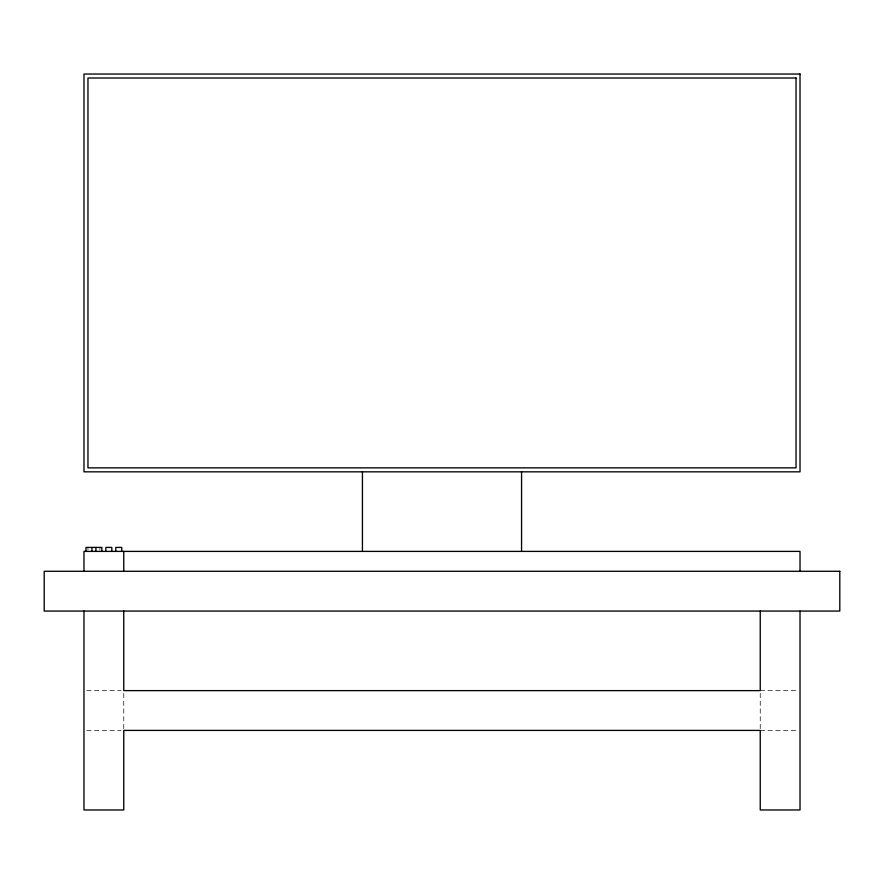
<?xml version="1.0" encoding="UTF-8"?>
<svg xmlns="http://www.w3.org/2000/svg" width="884" height="884" viewBox="0 0 884 884"><rect width="100%" height="100%" fill="white"/><g stroke="black" fill="none" stroke-linecap="round" stroke-linejoin="round"><path stroke-width="0.66" stroke-dasharray="4.42 3.31" d="M86.72 690.625L121.02 690.625M760.24 690.625L798.65 690.625M86.72 730.405L121.02 730.405M760.24 730.405L798.65 730.405M760.24 693.365L760.24 729.035M123.76 693.365L123.76 729.035M99.892 547.417L99.892 550.069M87.958 547.417L87.958 550.069"/><path stroke-width="1.33" d="M800.02 571.285L800.02 551.395L83.98 551.395L83.98 571.285M800.02 611.065L800.02 809.965L760.24 809.965L760.24 730.405L123.76 730.405L123.76 809.965L83.98 809.965L83.98 611.065M760.24 611.065L760.24 690.625L123.76 690.625L123.76 611.065M521.56 471.835L521.56 551.395M362.44 471.835L362.44 551.395M123.76 551.395L123.76 571.285M121.771 551.395L121.771 547.417L115.804 547.417L115.804 551.395M111.826 551.395L111.826 547.417L105.859 547.417L105.859 551.395M101.881 551.395L101.881 547.417L85.969 547.417L85.969 551.395M95.914 547.417L95.914 551.395M91.936 547.417L91.936 551.395M800.02 74.035L83.98 74.035L83.98 471.835L800.02 471.835L800.02 74.035M796.042 78.013L87.958 78.013L87.958 467.857L796.042 467.857L796.042 78.013M839.8 571.285L44.2 571.285L44.2 611.065L839.8 611.065L839.8 571.285"/></g></svg>
